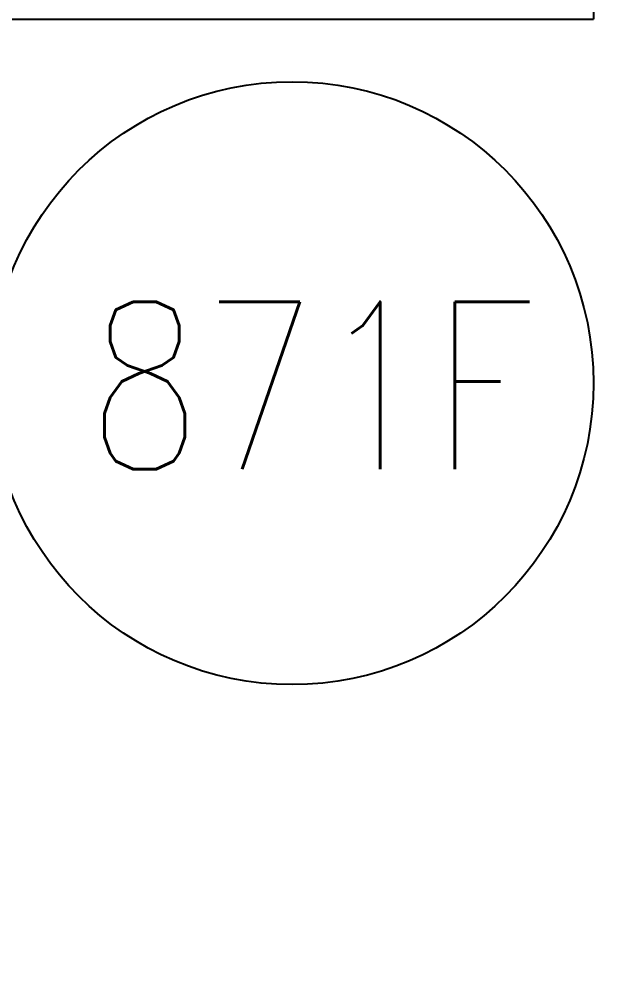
# Model space of a CAD drawing. Extents: x -16413 to 78405, y -232 to 83089.
# Drawn here: x 19346 to 19872, y 53278 to 54135 of the extents above; entities that cross this region are included whole.
import ezdxf
from ezdxf.enums import TextEntityAlignment as Align

# ---------------------------------------------------------------- set-up
doc = ezdxf.new("R2010")
doc.units = 0
doc.header["$LTSCALE"] = 350
doc.header["$MEASUREMENT"] = 0
doc.layers.add('BACKGROUND', color=7, linetype='CONTINUOUS')
doc.styles.add('SIMPLEX', font='SIMPLEX')

msp = doc.modelspace()

# ---------------------------------------------------------------- linework, layer by layer
at = {"layer": 'BACKGROUND'}
for p in [(19860.08, 54845.57), (18948.08, 54134.57)]:
    msp.add_line(p, (19860.08, 54134.57), dxfattribs=at)
msp.add_circle((19590.08, 53808.53), 270, dxfattribs=at)
msp.add_arc((22859.85, 59900.7), 10167.99, 215.751698, 264.583246, dxfattribs=at)

# ---------------------------------------------------------------- texts
at = {"layer": 'BACKGROUND', "style": 'SIMPLEX', "width": 0.8}
msp.add_text('871F', height=150, dxfattribs=at).set_placement((19607.24, 53731.44), align=Align.CENTER)

doc.saveas('drawing.dxf')
